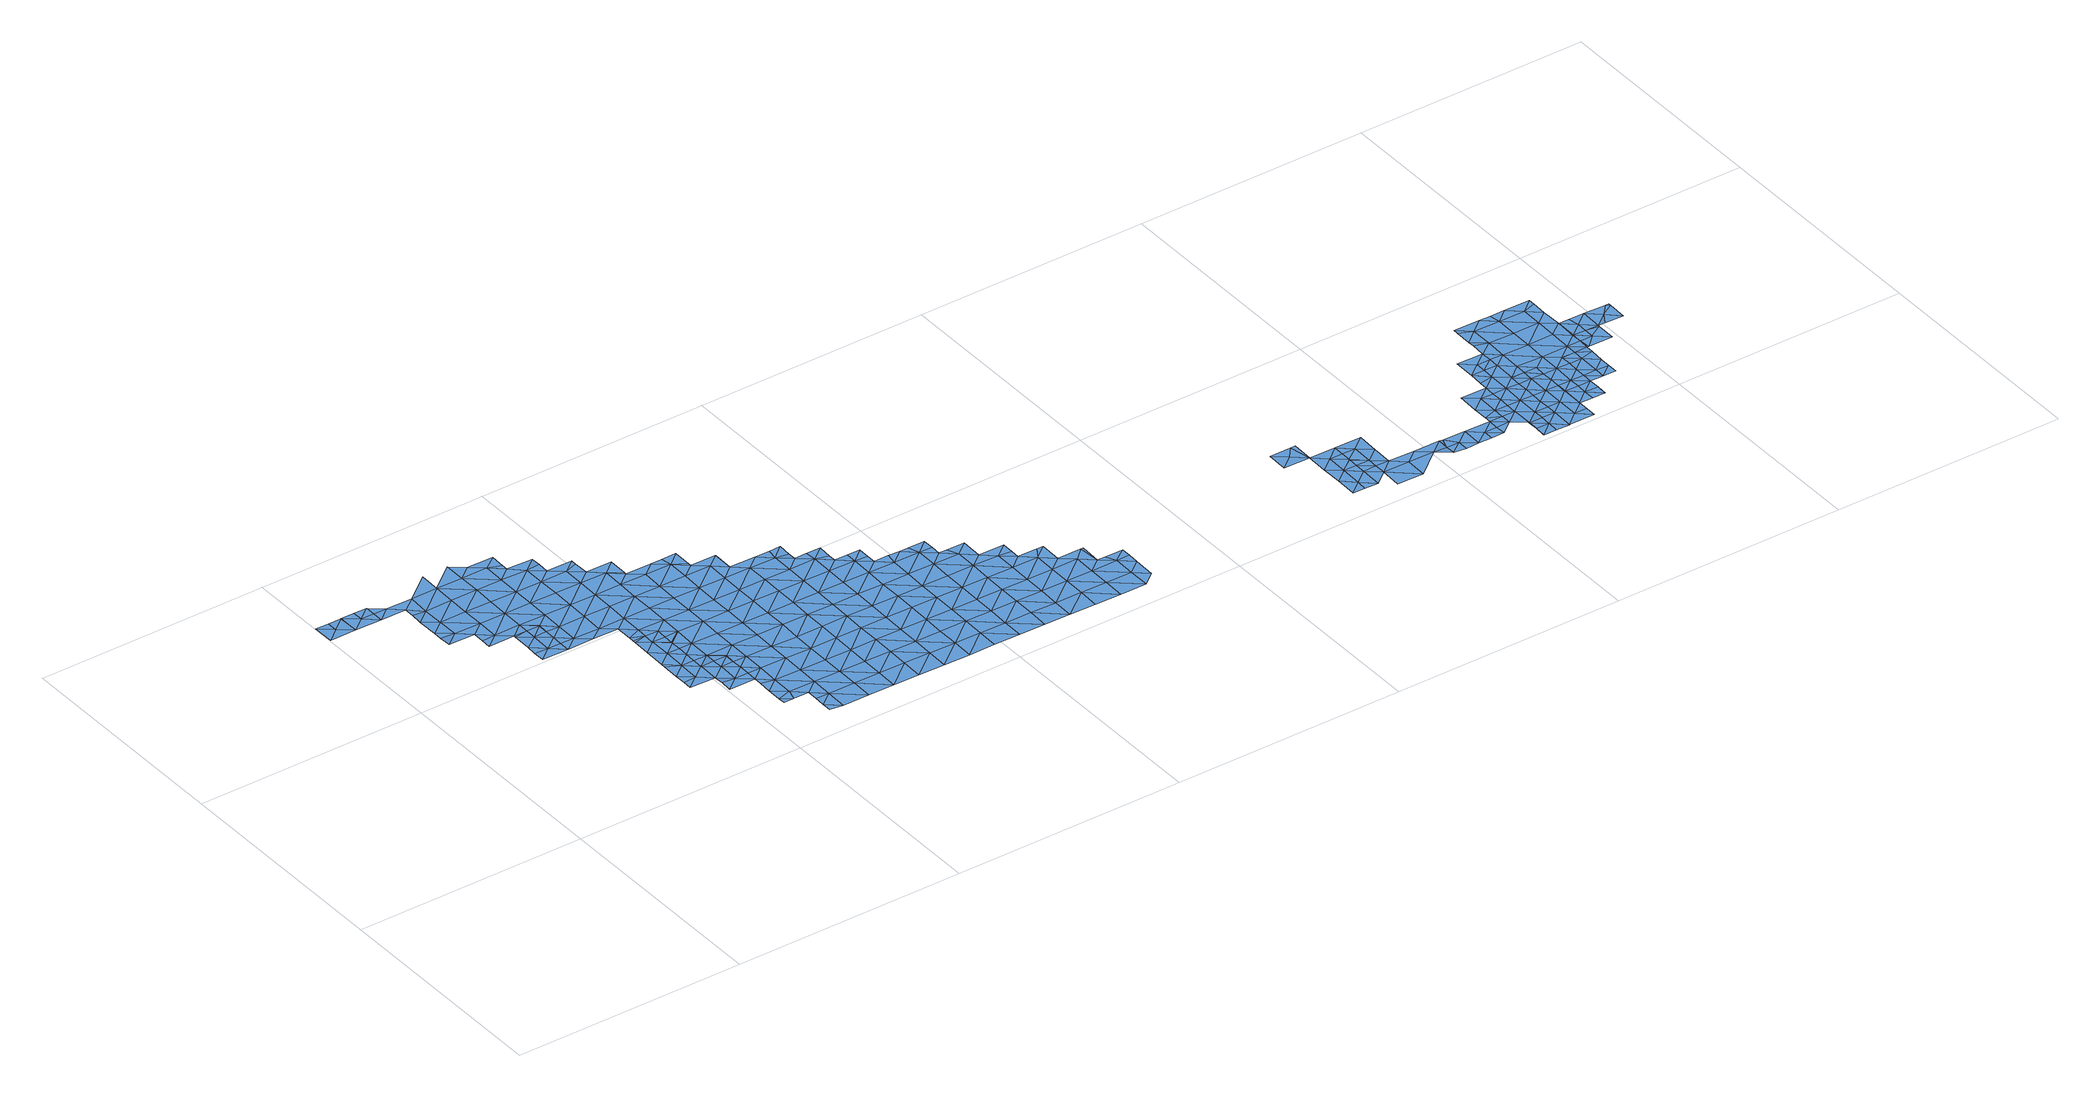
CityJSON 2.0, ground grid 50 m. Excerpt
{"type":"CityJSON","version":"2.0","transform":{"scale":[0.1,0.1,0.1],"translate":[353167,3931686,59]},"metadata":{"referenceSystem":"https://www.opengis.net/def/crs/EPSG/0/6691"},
"CityObjects":{
"waterbody1":{"type":"WaterBody","attributes":{"name":"3","class":"1140","function":"1","WaterBodyRiverFloodingRiskAttribute.description":"2","WaterBodyRiverFloodingRiskAttribute.rankOrg":"1","WaterBodyRiverFloodingRiskAttribute.adminType":"2","WaterBodyRiverFloodingRiskAttribute.scale":"L2"},"geometry":[{"type":"MultiSurface","lod":"1","boundaries":[[[0,1,2]],[[1,0,3]],[[2,4,0]],[[3,5,6]],[[7,5,3]],[[5,7,8]],[[9,0,4]],[[3,6,1]],[[0,9,3]],[[10,6,5]],[[5,8,11]],[[11,10,5]]]}]},
"waterbody2":{"type":"WaterBody","attributes":{"name":"3","class":"1140","function":"1","WaterBodyRiverFloodingRiskAttribute.description":"2","WaterBodyRiverFloodingRiskAttribute.rankOrg":"2","WaterBodyRiverFloodingRiskAttribute.adminType":"2","WaterBodyRiverFloodingRiskAttribute.scale":"L2"},"geometry":[{"type":"MultiSurface","lod":"1","boundaries":[[[8,12,11]],[[8,7,12]],[[13,14,15]],[[15,14,16]],[[7,17,12]],[[18,14,13]],[[19,20,16]],[[16,14,19]],[[20,21,22]],[[21,17,22]],[[20,19,21]],[[23,24,25]],[[12,17,26]],[[21,26,17]],[[25,24,18]],[[27,24,23]],[[19,14,28]],[[14,18,28]],[[28,29,19]],[[19,30,21]],[[18,24,28]],[[29,30,19]],[[21,31,26]],[[27,32,24]],[[33,29,28]],[[21,30,31]],[[28,24,33]],[[32,27,34]],[[33,24,32]],[[35,26,31]],[[36,30,29]],[[33,37,29]],[[34,38,32]],[[37,36,29]],[[36,31,30]],[[39,40,41]],[[42,39,41]],[[43,32,38]],[[44,33,32]],[[45,46,43]],[[45,42,46]],[[36,47,31]],[[41,40,48]],[[42,41,46]],[[32,43,44]],[[47,49,31]],[[50,37,33]],[[43,46,44]],[[48,51,41]],[[52,50,33]],[[50,36,37]],[[33,44,52]],[[53,47,36]],[[46,41,54]],[[46,55,44]],[[50,53,36]],[[56,49,47]],[[54,55,46]],[[41,51,54]],[[44,55,52]],[[48,57,51]],[[53,58,47]],[[47,58,56]],[[59,60,61]],[[62,63,52]],[[57,64,51]],[[60,65,57]],[[66,67,68]],[[52,55,62]],[[50,52,63]],[[50,69,53]],[[70,58,53]],[[65,60,59]],[[66,71,67]],[[63,69,50]],[[67,71,72]],[[73,74,75]],[[65,64,57]],[[76,74,77]],[[76,75,74]],[[54,51,78]],[[79,80,72]],[[56,58,81]],[[59,82,65]],[[78,83,54]],[[84,81,58]],[[74,85,77]],[[84,58,70]],[[51,64,78]],[[80,79,86]],[[79,72,71]],[[87,77,85]],[[70,53,69]],[[55,54,83]],[[66,88,71]],[[55,89,62]],[[90,87,85]],[[90,91,92]],[[73,93,74]],[[79,94,86]],[[95,96,97]],[[85,91,90]],[[94,98,99]],[[99,86,94]],[[100,92,91]],[[101,74,93]],[[82,100,91]],[[71,102,79]],[[64,65,103]],[[101,104,74]],[[63,105,69]],[[94,106,98]],[[65,82,103]],[[63,62,89]],[[107,108,88]],[[102,71,88]],[[106,101,109]],[[107,97,108]],[[55,83,89]],[[109,98,106]],[[97,96,108]],[[64,110,78]],[[89,111,63]],[[82,91,103]],[[105,112,69]],[[70,69,113]],[[85,74,104]],[[114,94,79]],[[115,110,64]],[[110,83,78]],[[106,104,101]],[[63,111,105]],[[102,116,79]],[[102,88,108]],[[104,117,85]],[[64,103,115]],[[113,69,112]],[[118,108,96]],[[116,114,79]],[[114,106,94]],[[117,119,85]],[[119,103,91]],[[91,85,119]],[[83,120,89]],[[121,102,108]],[[122,111,89]],[[111,123,105]],[[124,104,106]],[[125,120,83]],[[125,83,110]],[[114,124,106]],[[120,122,89]],[[126,117,104]],[[115,103,127]],[[128,123,111]],[[108,118,121]],[[127,103,119]],[[121,129,102]],[[128,111,122]],[[115,130,110]],[[124,126,104]],[[116,102,129]],[[131,125,110]],[[129,132,116]],[[130,115,127]],[[126,133,117]],[[120,134,122]],[[135,124,114]],[[119,117,133]],[[114,116,135]],[[131,110,130]],[[120,125,136]],[[133,137,119]],[[121,118,138]],[[139,129,121]],[[135,116,132]],[[140,134,120]],[[127,119,137]],[[140,120,136]],[[141,126,124]],[[125,142,136]],[[125,131,142]],[[143,141,124]],[[141,133,126]],[[121,138,139]],[[144,127,137]],[[130,145,131]],[[124,135,143]],[[130,127,145]],[[142,146,136]],[[147,129,139]],[[145,127,144]],[[148,135,132]],[[132,129,149]],[[141,150,133]],[[131,151,142]],[[149,129,147]],[[138,152,139]],[[153,131,145]],[[137,133,154]],[[154,133,150]],[[132,149,148]],[[139,155,147]],[[131,153,151]],[[143,135,156]],[[146,142,151]],[[144,137,157]],[[152,138,158]],[[152,155,139]],[[156,135,148]],[[157,137,154]],[[159,149,147]],[[141,160,150]],[[141,143,160]],[[145,144,161]],[[145,162,153]],[[146,151,163]],[[155,159,147]],[[160,143,156]],[[153,164,151]],[[161,144,157]],[[165,148,149]],[[150,166,154]],[[167,163,151]],[[159,165,149]],[[168,167,151]],[[169,152,158]],[[170,166,150]],[[168,151,164]],[[153,162,164]],[[170,150,160]],[[145,161,162]],[[148,171,156]],[[154,172,157]],[[169,155,152]],[[166,172,154]],[[156,171,160]],[[157,173,161]],[[169,158,174]],[[175,162,161]],[[162,176,164]],[[171,148,165]],[[177,170,160]],[[155,178,159]],[[172,173,157]],[[173,175,161]],[[179,165,159]],[[175,176,162]],[[178,155,169]],[[178,179,159]],[[160,171,177]],[[180,181,170]],[[175,182,176]],[[166,181,172]],[[179,183,165]],[[170,177,180]],[[166,170,181]],[[184,185,174]],[[185,178,169]],[[171,165,183]],[[171,186,177]],[[169,174,185]],[[172,187,173]],[[181,187,172]],[[175,173,188]],[[189,180,177]],[[190,179,178]],[[185,191,178]],[[171,183,186]],[[192,188,173]],[[191,190,178]],[[189,177,186]],[[179,193,183]],[[189,194,180]],[[180,195,181]],[[173,187,192]],[[194,195,180]],[[196,186,183]],[[192,197,188]],[[181,198,187]],[[199,200,184]],[[187,201,192]],[[202,191,185]],[[179,190,193]],[[185,184,200]],[[186,203,189]],[[200,202,185]],[[202,190,191]],[[196,183,193]],[[204,205,192]],[[204,192,201]],[[187,198,201]],[[206,194,189]],[[181,195,198]],[[197,192,205]],[[203,186,196]],[[198,207,201]],[[208,195,194]],[[202,209,190]],[[190,210,193]],[[211,198,195]],[[212,200,199]],[[206,189,203]],[[208,211,195]],[[213,202,200]],[[196,193,210]],[[214,198,211]],[[190,209,210]],[[207,198,215]],[[196,216,203]],[[212,213,200]],[[194,206,208]],[[215,198,214]],[[202,217,209]],[[216,196,210]],[[208,218,211]],[[203,219,206]],[[213,217,202]],[[216,219,203]],[[220,208,206]],[[221,210,209]],[[208,222,218]],[[223,213,212]],[[224,221,209]],[[225,208,220]],[[206,226,220]],[[224,209,217]],[[206,219,226]],[[208,225,222]],[[216,210,221]],[[227,217,213]],[[221,228,216]],[[216,229,219]],[[220,226,230]],[[231,227,213]],[[228,229,216]],[[231,213,223]],[[217,232,224]],[[219,233,226]],[[226,234,230]],[[227,232,217]],[[235,221,224]],[[232,235,224]],[[219,229,233]],[[234,226,233]],[[221,236,228]],[[231,223,237]],[[228,236,229]],[[238,234,233]],[[227,231,239]],[[236,221,235]],[[227,240,232]],[[233,229,241]],[[231,237,239]],[[233,242,238]],[[233,241,243]],[[232,244,235]],[[227,239,240]],[[241,229,245]],[[240,244,232]],[[229,236,245]],[[233,243,242]],[[246,236,235]],[[237,247,239]],[[248,241,245]],[[244,246,235]],[[236,249,245]],[[250,240,239]],[[246,251,236]],[[248,245,252]],[[236,251,249]],[[237,253,247]],[[254,244,240]],[[252,245,249]],[[250,254,240]],[[239,247,250]],[[244,255,246]],[[251,256,249]],[[254,255,244]],[[253,257,247]],[[251,246,258]],[[259,250,247]],[[260,251,258]],[[258,246,255]],[[251,260,256]],[[261,254,250]],[[247,257,259]],[[254,262,255]],[[258,255,263]],[[261,262,254]],[[250,259,264]],[[262,265,255]],[[265,263,255]],[[261,250,264]],[[257,266,259]],[[267,264,259]],[[266,267,259]],[[261,268,262]],[[269,261,264]],[[270,269,264]],[[268,261,269]],[[270,264,267]],[[271,268,269]],[[266,272,267]],[[269,270,273]],[[270,267,274]],[[267,272,274]],[[275,276,270]],[[273,270,276]],[[275,270,274]]]}]},
"waterbody3":{"type":"WaterBody","attributes":{"name":"3","class":"1140","function":"1","WaterBodyRiverFloodingRiskAttribute.description":"2","WaterBodyRiverFloodingRiskAttribute.rankOrg":"1","WaterBodyRiverFloodingRiskAttribute.adminType":"2","WaterBodyRiverFloodingRiskAttribute.scale":"L2"},"geometry":[{"type":"MultiSurface","lod":"1","boundaries":[[[40,277,278]],[[34,27,279]],[[45,43,38]],[[277,280,281]],[[40,39,277]],[[281,278,277]],[[34,279,282]],[[282,38,34]],[[282,45,38]],[[39,42,277]],[[280,282,279]],[[45,282,42]],[[42,282,277]],[[277,282,280]]]}]},
"waterbody4":{"type":"WaterBody","attributes":{"name":"3","class":"1140","function":"1","WaterBodyRiverFloodingRiskAttribute.description":"2","WaterBodyRiverFloodingRiskAttribute.rankOrg":"1","WaterBodyRiverFloodingRiskAttribute.adminType":"2","WaterBodyRiverFloodingRiskAttribute.scale":"L2"},"geometry":[{"type":"MultiSurface","lod":"1","boundaries":[[[283,284,285]],[[76,77,286]],[[77,87,287]],[[288,90,92]],[[288,289,290]],[[59,61,289]],[[59,288,82]],[[100,82,288]],[[92,100,288]],[[101,93,109]],[[59,289,288]],[[287,290,291]],[[287,288,290]],[[288,287,90]],[[87,90,287]],[[99,283,86]],[[283,292,86]],[[283,285,292]],[[286,293,294]],[[293,286,291]],[[286,287,291]],[[286,77,287]],[[99,98,283]],[[75,295,284]],[[93,73,296]],[[75,76,286]],[[284,295,297]],[[295,75,286]],[[295,294,298]],[[295,298,297]],[[109,93,296]],[[73,75,296]],[[284,296,75]],[[283,296,284]],[[98,296,283]],[[295,286,294]],[[109,296,98]]]}]},
"waterbody5":{"type":"WaterBody","attributes":{"name":"3","class":"1140","function":"1","WaterBodyRiverFloodingRiskAttribute.description":"2","WaterBodyRiverFloodingRiskAttribute.rankOrg":"2","WaterBodyRiverFloodingRiskAttribute.adminType":"2","WaterBodyRiverFloodingRiskAttribute.scale":"L2"},"geometry":[{"type":"MultiSurface","lod":"1","boundaries":[[[299,300,301]],[[301,300,302]],[[302,303,304]],[[305,300,299]],[[302,300,303]],[[305,306,300]],[[307,304,308]],[[300,306,303]],[[304,303,308]],[[309,310,303]],[[303,306,309]],[[308,303,311]],[[305,312,306]],[[311,303,310]],[[307,308,313]],[[314,313,308]],[[308,311,314]],[[315,306,312]],[[316,317,312]],[[315,312,318]],[[312,319,318]],[[312,317,319]],[[319,320,318]],[[321,319,317]],[[319,321,320]],[[320,321,322]],[[323,322,321]],[[321,324,323]],[[325,326,327]],[[328,326,325]],[[329,328,325]],[[330,329,325]],[[325,331,330]],[[330,331,332]],[[333,330,332]],[[333,332,334]],[[333,335,330]],[[335,336,337]],[[337,330,335]],[[334,338,333]],[[336,339,340]],[[335,339,336]],[[341,335,333]],[[342,341,333]],[[343,340,339]],[[342,333,338]],[[344,345,343]],[[339,344,343]],[[344,346,345]],[[341,347,335]],[[347,348,335]],[[335,348,339]],[[349,346,344]],[[348,350,339]],[[350,351,339]],[[339,352,344]],[[352,339,351]],[[352,353,344]],[[349,344,353]],[[354,353,352]],[[352,355,354]],[[356,357,353]],[[354,356,353]],[[358,359,360]],[[356,361,357]],[[355,362,354]],[[363,364,361]],[[365,366,358]],[[367,365,360]],[[356,363,361]],[[363,368,364]],[[358,360,365]],[[362,369,354]],[[370,371,368]],[[365,372,366]],[[363,370,368]],[[373,372,362]],[[373,366,372]],[[371,370,374]],[[367,375,365]],[[356,354,369]],[[372,369,362]],[[356,376,363]],[[369,376,356]],[[365,377,372]],[[365,375,378]],[[379,374,370]],[[377,365,378]],[[363,380,370]],[[377,381,372]],[[381,382,372]],[[372,383,369]],[[384,379,370]],[[363,376,380]],[[383,372,382]],[[383,385,369]],[[370,380,384]],[[376,369,385]],[[385,386,376]],[[376,387,380]],[[388,379,384]],[[383,389,385]],[[380,387,384]],[[384,390,388]],[[389,391,385]],[[376,386,387]],[[385,392,386]],[[385,391,393]],[[384,394,390]],[[392,385,393]],[[384,387,394]],[[392,395,386]],[[386,395,387]],[[396,395,392]],[[397,394,387]],[[395,397,387]],[[398,390,394]],[[396,399,395]],[[396,400,399]],[[401,398,394]],[[401,394,397]],[[402,395,399]],[[400,403,399]],[[399,404,402]],[[399,403,404]],[[403,405,404]],[[403,406,405]],[[405,407,404]],[[406,408,405]],[[409,405,408]],[[405,409,407]],[[407,409,410]]]}]},
"waterbody6":{"type":"WaterBody","attributes":{"name":"3","class":"1140","function":"1","WaterBodyRiverFloodingRiskAttribute.description":"2","WaterBodyRiverFloodingRiskAttribute.rankOrg":"2","WaterBodyRiverFloodingRiskAttribute.adminType":"2","WaterBodyRiverFloodingRiskAttribute.scale":"L2"},"geometry":[{"type":"MultiSurface","lod":"1","boundaries":[[[411,307,412]],[[411,413,307]],[[413,411,414]],[[415,307,413]],[[414,415,413]]]}]},
"waterbody7":{"type":"WaterBody","attributes":{"name":"3","class":"1140","function":"1","WaterBodyRiverFloodingRiskAttribute.description":"2","WaterBodyRiverFloodingRiskAttribute.rankOrg":"1","WaterBodyRiverFloodingRiskAttribute.adminType":"2","WaterBodyRiverFloodingRiskAttribute.scale":"L2"},"geometry":[{"type":"MultiSurface","lod":"1","boundaries":[[[309,315,416]],[[315,318,416]],[[306,315,309]],[[311,416,417]],[[417,418,419]],[[311,417,314]],[[314,417,313]],[[417,419,313]],[[417,416,418]],[[416,318,418]],[[310,309,416]],[[310,416,311]]]}]},
"waterbody8":{"type":"WaterBody","attributes":{"name":"3","class":"1140","function":"1","WaterBodyRiverFloodingRiskAttribute.description":"2","WaterBodyRiverFloodingRiskAttribute.rankOrg":"1","WaterBodyRiverFloodingRiskAttribute.adminType":"2","WaterBodyRiverFloodingRiskAttribute.scale":"L2"},"geometry":[{"type":"MultiSurface","lod":"1","boundaries":[[[420,323,421]],[[420,421,422]],[[422,423,328]],[[423,327,326]],[[423,424,425]],[[426,424,421]],[[426,421,324]],[[425,327,423]],[[324,421,323]],[[421,424,422]],[[424,423,422]],[[326,328,423]],[[323,420,322]]]}]},
"waterbody9":{"type":"WaterBody","attributes":{"name":"3","class":"1140","function":"1","WaterBodyRiverFloodingRiskAttribute.description":"2","WaterBodyRiverFloodingRiskAttribute.rankOrg":"1","WaterBodyRiverFloodingRiskAttribute.adminType":"2","WaterBodyRiverFloodingRiskAttribute.scale":"L2"},"geometry":[{"type":"MultiSurface","lod":"1","boundaries":[[[427,328,329]],[[428,343,429]],[[340,343,428]],[[428,429,430]],[[337,431,330]],[[337,336,431]],[[340,428,336]],[[329,330,431]],[[336,428,431]],[[329,431,427]],[[428,430,431]],[[430,427,431]]]}]},
"waterbody10":{"type":"WaterBody","attributes":{"name":"3","class":"1140","function":"1","WaterBodyRiverFloodingRiskAttribute.description":"2","WaterBodyRiverFloodingRiskAttribute.rankOrg":"1","WaterBodyRiverFloodingRiskAttribute.adminType":"2","WaterBodyRiverFloodingRiskAttribute.scale":"L2"},"geometry":[{"type":"MultiSurface","lod":"1","boundaries":[[[357,361,432]],[[353,357,349]],[[349,432,346]],[[361,433,432]],[[433,346,432]],[[349,357,432]]]}]},
"waterbody11":{"type":"WaterBody","attributes":{"name":"3","class":"1140","function":"1","WaterBodyRiverFloodingRiskAttribute.description":"2","WaterBodyRiverFloodingRiskAttribute.rankOrg":"3","WaterBodyRiverFloodingRiskAttribute.adminType":"2","WaterBodyRiverFloodingRiskAttribute.scale":"L2"},"geometry":[{"type":"MultiSurface","lod":"1","boundaries":[[[434,435,436]],[[338,334,437]],[[438,439,359]],[[440,441,439]],[[437,442,443]],[[444,442,437]],[[442,444,445]],[[442,445,446]],[[447,338,437]],[[331,444,332]],[[334,332,437]],[[443,447,437]],[[444,437,332]],[[350,448,351]],[[434,449,435]],[[434,338,449]],[[434,438,338]],[[438,434,439]],[[436,439,434]],[[440,450,441]],[[441,450,451]],[[451,450,452]],[[373,362,355]],[[366,373,448]],[[373,355,448]],[[355,351,448]],[[355,352,351]],[[350,348,448]],[[360,359,439]],[[439,441,360]],[[367,360,441]],[[375,367,441]],[[453,375,451]],[[451,375,441]],[[338,447,449]],[[342,338,438]],[[347,454,348]],[[366,448,454]],[[454,448,348]],[[347,341,454]],[[438,454,341]],[[359,454,438]],[[359,358,454]],[[358,366,454]],[[438,341,342]]]}]},
"waterbody12":{"type":"WaterBody","attributes":{"name":"3","class":"1140","function":"1","WaterBodyRiverFloodingRiskAttribute.description":"2","WaterBodyRiverFloodingRiskAttribute.rankOrg":"3","WaterBodyRiverFloodingRiskAttribute.adminType":"2","WaterBodyRiverFloodingRiskAttribute.scale":"L2"},"geometry":[{"type":"MultiSurface","lod":"1","boundaries":[[[455,456,457]],[[458,459,460]],[[389,382,456]],[[459,378,375]],[[389,455,391]],[[381,456,382]],[[455,389,456]],[[389,383,382]],[[458,457,461]],[[378,459,461]],[[378,461,377]],[[461,456,377]],[[381,377,456]],[[459,458,461]],[[461,457,456]]]}]},
"waterbody13":{"type":"WaterBody","attributes":{"name":"3","class":"1140","function":"1","WaterBodyRiverFloodingRiskAttribute.description":"2","WaterBodyRiverFloodingRiskAttribute.rankOrg":"3","WaterBodyRiverFloodingRiskAttribute.adminType":"2","WaterBodyRiverFloodingRiskAttribute.scale":"L2"},"geometry":[{"type":"MultiSurface","lod":"1","boundaries":[[[400,396,462]],[[393,462,396]],[[400,463,403]],[[464,393,391]],[[393,464,462]],[[464,465,462]],[[463,462,465]],[[400,462,463]],[[393,396,392]]]}]}
},
"vertices":[
[31,810,1],[59,833,1],[31,833,1],[59,786,2],[3,834,1],[88,809,2],[60,833,1],[116,785,2],[116,809,2],[3,787,1],[88,833,1],[117,832,1],
[144,808,2],[170,646,3],[199,669,3],[170,672,2],[171,692,2],[172,785,2],[227,645,3],[200,715,2],[171,738,1],[200,761,1],[172,763,2],[226,598,3],[255,621,3],[227,620,3],[201,807,2],[282,597,4],[256,668,3],[256,714,3],[257,760,3],[258,806,3],[311,620,4],[312,667,3],[311,597,4],[259,852,2],[314,759,3],[313,713,3],[339,597,4],[338,528,4],[338,504,4],[367,527,4],[339,551,4],[340,597,4],[368,619,4],[339,574,4],[367,573,4],[314,806,3],[394,504,4],[315,852,2],[370,712,3],[423,526,3],[369,666,4],[370,758,3],[424,572,4],[425,618,4],[343,828,3],[451,503,4],[371,805,3],[479,456,4],[451,467,4],[451,456,4],[426,665,4],[426,711,3],[480,525,4],[479,479,4],[581,131,5],[559,146,5],[559,131,5],[427,757,2],[399,781,3],[587,154,5],[559,177,5],[533,316,5],[534,339,4],[505,316,4],[505,340,4],[505,363,4],[481,571,4],[588,200,5],[560,206,5],[400,827,3],[507,455,4],[481,617,4],[399,795,3],[534,386,4],[560,223,5],[506,386,4],[615,130,5],[482,664,4],[506,409,4],[535,432,4],[506,410,4],[561,315,5],[589,246,5],[614,64,5],[642,60,5],[614,84,5],[561,270,5],[561,247,5],[507,432,4],[562,315,5],[644,153,5],[536,478,4],[590,338,5],[455,733,3],[590,292,5],[615,107,5],[643,107,5],[561,293,5],[537,571,4],[483,710,3],[456,758,3],[456,780,2],[645,245,5],[537,524,4],[645,199,5],[591,385,4],[699,59,5],[592,431,4],[539,663,4],[700,106,5],[511,687,4],[511,732,3],[646,291,5],[538,617,4],[647,337,5],[593,477,4],[511,721,3],[701,152,5],[593,524,4],[594,570,4],[701,198,5],[648,384,5],[568,686,4],[702,244,4],[567,639,4],[648,430,5],[756,58,5],[757,105,5],[567,644,4],[704,336,5],[595,616,4],[703,290,4],[649,476,4],[650,523,4],[623,638,4],[757,151,5],[759,243,5],[758,197,5],[704,383,5],[651,615,4],[813,104,5],[651,569,4],[705,429,5],[814,150,5],[760,289,4],[706,475,4],[812,57,5],[815,196,5],[760,336,5],[707,522,4],[707,568,4],[648,638,4],[680,591,4],[815,243,5],[762,428,5],[680,638,4],[680,599,4],[870,103,5],[761,382,5],[816,289,5],[763,474,4],[763,521,4],[869,56,5],[735,545,4],[735,590,4],[817,335,5],[871,149,5],[871,195,5],[818,381,5],[818,427,5],[736,590,4],[872,242,5],[926,55,5],[927,102,5],[873,288,5],[819,473,5],[792,544,4],[874,334,5],[928,194,5],[927,148,5],[820,520,4],[929,241,5],[874,380,5],[875,426,5],[930,287,5],[824,543,4],[876,472,5],[982,55,5],[983,101,5],[848,496,5],[984,147,5],[930,333,5],[848,515,4],[849,543,4],[931,379,5],[874,496,5],[932,425,5],[985,193,5],[985,240,5],[904,449,5],[1039,54,5],[1040,100,5],[904,465,5],[905,495,5],[986,286,5],[1041,146,5],[932,448,5],[987,332,5],[960,402,5],[1042,239,5],[960,448,5],[1096,53,5],[1041,192,5],[960,422,5],[988,378,5],[1097,145,5],[1043,285,5],[1044,331,5],[992,402,5],[1097,99,5],[1098,191,5],[1044,377,5],[1017,401,5],[1099,238,5],[1100,284,5],[1152,52,5],[1037,401,5],[1153,98,5],[1154,144,5],[1072,354,5],[1073,400,5],[1073,375,5],[1155,190,5],[1100,330,5],[1156,237,5],[1210,97,5],[1090,353,5],[1129,306,5],[1211,143,5],[1156,283,5],[1129,353,5],[1209,51,5],[1211,189,5],[1212,236,5],[1185,305,5],[1266,50,5],[1184,260,5],[1267,96,5],[1184,279,5],[1268,189,5],[1240,212,5],[1226,259,5],[1267,142,5],[1241,259,5],[1323,49,5],[1323,96,5],[1292,211,5],[1296,165,5],[1324,142,5],[1297,211,5],[1351,72,5],[1313,164,5],[1352,118,5],[1353,143,5],[1353,164,5],
[310,528,4],[281,505,4],[282,593,4],[282,552,4],[281,530,4],[311,574,4],
[532,247,5],[504,271,4],[504,250,5],[477,340,4],[478,387,4],[478,433,4],[451,449,4],[450,411,4],[449,364,4],[503,224,5],[449,354,4],[448,317,4],[476,294,4],[533,293,5],[448,272,4],[448,292,4],
[1831,64,4],[1833,87,4],[1805,64,4],[1806,111,4],[1834,133,4],[1806,156,4],[1861,63,4],[1862,110,4],[1807,203,4],[1835,179,4],[1862,133,4],[1863,155,4],[1863,156,4],[1890,86,4],[1863,202,4],[1863,179,4],[1890,110,4],[1889,40,4],[1946,39,4],[1919,109,4],[1947,85,4],[1975,108,4],[2003,84,4],[2032,107,4],[2032,84,3],[2032,61,4],[2173,82,3],[2145,82,3],[2145,59,4],[2146,105,3],[2174,105,3],[2202,104,3],[2201,58,4],[2201,58,3],[2230,81,3],[2230,57,4],[2231,127,3],[2203,150,3],[2202,127,3],[2258,57,4],[2232,173,3],[2203,173,3],[2259,103,3],[2259,80,3],[2203,196,3],[2232,219,3],[2204,214,3],[2204,243,4],[2259,126,3],[2260,149,3],[2233,243,4],[2260,172,3],[2261,195,3],[2261,196,3],[2261,242,4],[2289,218,4],[2289,195,4],[2290,264,4],[2262,265,4],[2316,125,3],[2315,103,3],[2316,103,3],[2262,288,4],[2317,195,3],[2291,310,4],[2263,318,4],[2344,125,3],[2316,148,3],[2344,102,3],[2263,334,3],[2346,217,3],[2291,357,3],[2263,369,3],[2345,171,3],[2316,171,3],[2264,381,3],[2372,102,3],[2347,263,3],[2373,147,3],[2373,124,3],[2320,380,3],[2347,309,3],[2374,170,3],[2374,193,3],[2374,194,3],[2348,356,3],[2402,216,4],[2403,263,4],[2404,309,3],[2345,379,3],[2402,193,3],[2377,379,3],[2430,193,4],[2431,239,4],[2431,216,4],[2405,355,3],[2432,285,4],[2432,239,4],[2432,331,3],[2433,378,3],[2460,262,4],[2459,239,4],[2433,365,3],[2455,284,4],[2488,238,4],[2489,284,4],[2517,261,3],[2503,238,3],[2537,283,3],[2544,237,3],[2545,277,3],[2545,283,3],
[1798,250,4],[1808,250,4],[1779,227,4],[1751,250,4],[1750,204,4],
[1891,132,4],[1892,178,4],[1920,155,4],[1921,201,4],
[2041,107,3],[2060,83,3],[2089,106,3],[2117,82,3],[2088,60,4],[2116,59,4],[2060,60,3],
[2146,119,3],[2175,174,3],[2147,197,3],[2146,151,3],[2174,128,3],
[2233,265,4],[2205,289,4],
[2286,33,4],[2314,9,4],[2314,33,4],[2229,34,4],[2287,80,3],[2315,56,3],[2343,55,3],[2343,79,3],[2201,11,3],[2229,11,3],[2201,35,4],[2200,12,4],[2200,11,4],[2258,10,3],[2288,172,3],[2259,10,3],[2371,55,3],[2372,78,3],[2372,55,3],[2372,101,3],[2288,126,3],
[2430,177,3],[2402,170,3],[2429,146,3],[2429,123,3],[2401,101,3],[2429,101,3],[2401,124,3],
[2459,216,4],[2488,234,4],[2434,193,4],[2487,192,4]
]}
